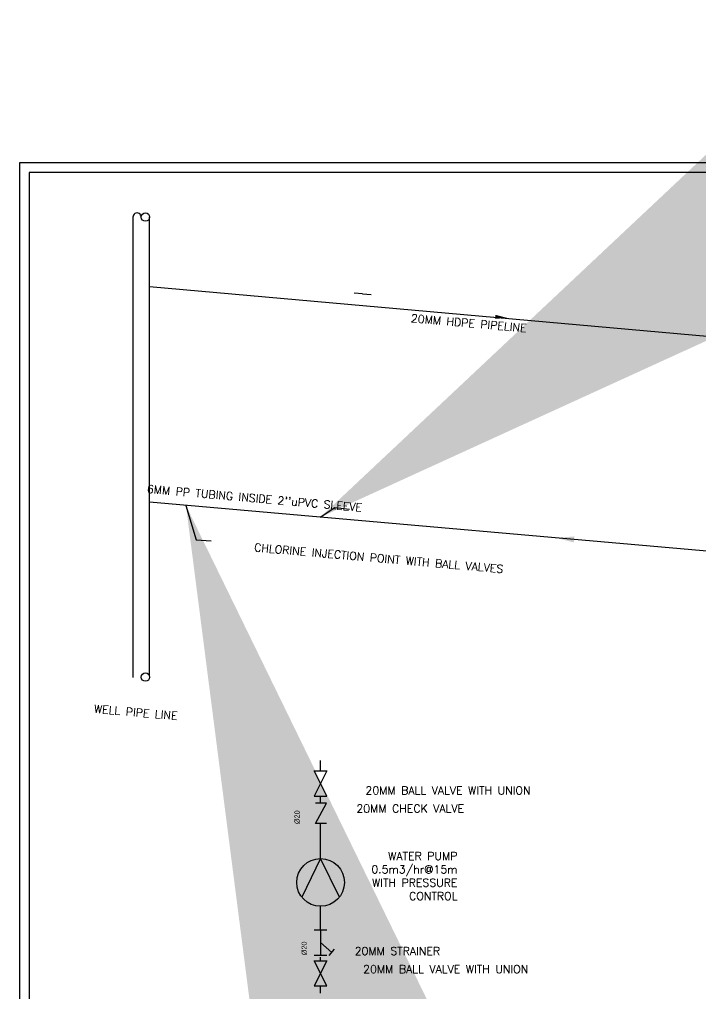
# Model space of a CAD drawing. Header units: inches. Extents: x 191440 to 383551, y 141400 to 284946.
# Drawn here: x 191670.19 to 191691.45, y 141495.03 to 141525.45 of the extents above; entities that cross this region are included whole.
import ezdxf

# ---------------------------------------------------------------- set-up
doc = ezdxf.new("R2010")
doc.units = ezdxf.units.IN
doc.header["$MEASUREMENT"] = 0
for name, color, linetype in [('AC', 50, 'Continuous'), ('MBLOCK', 6, 'Continuous'), ('MECH-HS', 3, 'Continuous'), ('Sanitary', 6, 'Continuous')]:
    doc.layers.add(name, color=color, linetype=linetype)
doc.styles.add('Arial', font='arial.ttf')
doc.styles.add('ROMANS', font='romans', dxfattribs={"height": 1})
doc.dimstyles.new('osama', dxfattribs={"dimtxt": 50, "dimasz": 45, "dimexe": 0.18, "dimexo": 0.0625, "dimgap": 0.2, "dimtad": 0, "dimdec": 0, "dimzin": 0, "dimdsep": 46, "dimtxsty": 'ROMANS', "dimcen": 0, "dimse1": 1, "dimse2": 1, "dimclrd": 3, "dimclre": 3, "dimclrt": 5, "dimadec": 0, "dimazin": 0, "dimtfac": 0.6, "dimtdec": 0, "dimtmove": 2, "dimatfit": 3, "dimfxl": 1, "dimtolj": 1, "dimtzin": 0, "dimarcsym": 0})

# ---------------------------------------------------------------- blocks, each defined once
blk = doc.blocks.new('_MV')
at = {"color": 6}
for p, q in [((-0.4, 0), (-0.4, 0.217)), ((-0.4, 0.217), (0, 0)), ((0, 0), (0, 0.217))]:
    blk.add_line(p, q, dxfattribs=at)
blk = doc.blocks.new('FF')
at = {"color": 6}
for p, q in [((-250, 125), (-250, -125)), ((250, 0), (-250, 0)), ((-198, -224), (0, 0)), ((250, 125), (250, -125)), ((-261, -169), (-135, -280))]:
    blk.add_line(p, q, dxfattribs=at)
blk = doc.blocks.new('2_MP')
at = {"color": 6}
for p, q in [((292, 375), (-475, 0)), ((-475, 0), (292, -375))]:
    blk.add_line(p, q, dxfattribs=at)
blk.add_circle((0, 0), 475, dxfattribs=at)
at = {"color": 8}
blk.add_solid([(-475, 0), (292, 375), (292, -375)], dxfattribs=at)
blk = doc.blocks.new('CC')
at = {"color": 6}
for p, q in [((250, -125), (-250, 125)), ((-250, -125), (250, 125)), ((-250, 125), (-250, -125)), ((250, 125), (250, -125))]:
    blk.add_line(p, q, dxfattribs=at)

msp = doc.modelspace()

# ---------------------------------------------------------------- linework, layer by layer
msp.add_lwpolyline([(191727.69337, 141520.97305), (191670.19337, 141520.97305), (191670.19337, 141481.47305), (191727.69337, 141481.47305), (191727.69337, 141520.97305)])
msp.add_lwpolyline([(191727.39337, 141520.67305), (191670.49337, 141520.67305), (191670.49337, 141481.77305), (191727.39337, 141481.77305)], close=True)
at = {"elevation": -678.405}
for points in [[(191673.73231, 141519.27953), (191673.73231, 141504.90086)], [(191674.25395, 141504.93696), (191674.25395, 141519.27909)], [(191680.9036, 141516.88202), (191680.63683, 141516.90536)], [(191680.9036, 141516.88202), (191681.17037, 141516.85868)]]:
    msp.add_lwpolyline(points, dxfattribs=at)
at = {"color": 6, "elevation": -678.405}
for points in [[(191674.25395, 141517.10774), (191711.86473, 141513.75567)], [(191697.53508, 141505.65664), (191694.37777, 141505.93286), (191694.61018, 141508.58937), (191674.25395, 141510.37031)]]:
    msp.add_lwpolyline(points, dxfattribs=at)
for centre in [(191674.12354, 141519.27866, -678.405), (191674.12313, 141504.91162, -678.405)]:
    msp.add_circle(centre, 0.13041)
msp.add_arc((191673.86272, 141519.27909, -678.405), 0.13041, 359.737002, 180.192528)
for points in [[(191685.05276, 141516.2257, -678.405), (191685.42088, 141516.13076, -678.405), (191685.04186, 141516.10118, -678.405)], [(191687.5123, 141509.30446, -678.405), (191686.94377, 141509.2601, -678.405), (191687.49595, 141509.11768, -678.405)]]:
    msp.add_solid(points)
at = {"layer": 'MECH-HS'}
for p, q in [((191679.59193, 141501.98053, -678.405), (191679.59193, 141502.30168, -678.405)), ((191679.59193, 141500.96815, -678.405), (191679.59193, 141501.19564, -678.405)), ((191679.59193, 141499.99732, -678.405), (191679.59193, 141500.34316, -678.405)), ((191679.59193, 141499.2418, -678.405), (191679.59193, 141499.99732, -678.405)), ((191679.59193, 141497.31431, -678.405), (191679.59193, 141497.75051, -678.405)), ((191679.59193, 141497.01304, -678.405), (191679.59193, 141497.31431, -678.405)), ((191679.59193, 141496.05049, -678.405), (191679.59193, 141496.15723, -678.405)), ((191679.59193, 141495.03532, -678.405), (191679.59193, 141495.2656, -678.405))]:
    msp.add_line(p, q, dxfattribs=at)

# ---------------------------------------------------------------- block references
at = {"layer": 'MBLOCK'}
for name, p, xscale, yscale, zscale, rotation in [('CC', (191679.59193, 141501.58809, -678.405), 0.001569780013662706, 0.001569780013662706, 0.001569780013662706, 90), ('_MV', (191679.77412, 141500.96815, -678.405), 1.569779999999981, 1.569779999999981, 1.569779999999981, 90), ('2_MP', (191679.59193, 141498.49615, -678.405), 0.001569780013662706, 0.001569780013662706, 0.001569780013662706, 270), ('FF', (191679.59193, 141496.62059, -678.405), 0.001569780013662706, 0.001569780013662706, 0.001569780013662706, 90), ('CC', (191679.59193, 141495.65805, -678.405), 0.001569780013662706, 0.001569780013662706, 0.001569780013662706, 90)]:
    msp.add_blockref(name, p, dxfattribs=dict(at, xscale=xscale, yscale=yscale, zscale=zscale, rotation=rotation))

# ---------------------------------------------------------------- texts
at = {"color": 7, "char_height": 0.25, "rotation": 355, "style": 'ROMANS'}
for s, insert, attachment_point in [('\\A1;20MM HDPE PIPELINE', (191686.03244, 141515.93411, -678.405), 3), ("6MM PP TUBING INSIDE 2''uPVC SLEEVE", (191680.89661, 141510.33073, -678.405), 3), ('\\A1;CHLORINE INJECTION POINT WITH BALL VALVES', (191685.30346, 141508.41011, -678.405), 3), ('WELL PIPE LINE', (191672.53206, 141504.04797, -678.405), 1)]:
    msp.add_mtext(s, dxfattribs=dict(at, insert=insert, attachment_point=attachment_point))
at = {"color": 7, "char_height": 0.25, "attachment_point": 3, "style": 'ROMANS'}
for s, insert in [('\\A1;20MM BALL VALVE WITH UNION', (191686.14697, 141501.49585, -678.405)), ('\\A1;20MM CHECK VALVE', (191684.07309, 141500.92915, -678.405)), ('\\A1;WATER PUMP \\P0.5m3/hr@15m\\PWITH PRESSURE \\PCONTROL', (191683.86558, 141499.44637)), ('\\A1;20MM STRAINER ', (191683.32355, 141496.47839, -678.405)), ('\\A1;20MM BALL VALVE WITH UNION', (191686.07515, 141495.91154, -678.405))]:
    msp.add_mtext(s, dxfattribs=dict(at, insert=insert))
at = {"layer": 'AC', "color": 2, "style": 'Arial'}
for p in [(191678.93847, 141500.3207, -678.405), (191679.16132, 141496.22502, -678.405)]:
    msp.add_text('%%C20', height=0.1615, rotation=90, dxfattribs=at).set_placement(p)

# ---------------------------------------------------------------- leaders
at = {"layer": 'Sanitary', "ltscale": 0.5}
for points in [[(191679.58377, 141509.90401, -678.405), (191680.03208, 141510.20539, -678.405), (191680.49418, 141510.15354, -678.405)], [(191675.38954, 141510.27096, -678.405), (191675.70914, 141509.2026, -678.405), (191676.17237, 141509.16208, -678.405)]]:
    msp.add_leader(points, dimstyle='osama', override={"dimasz": 100, "dimgap": 0.09}, dxfattribs=at)

doc.saveas('drawing.dxf')
